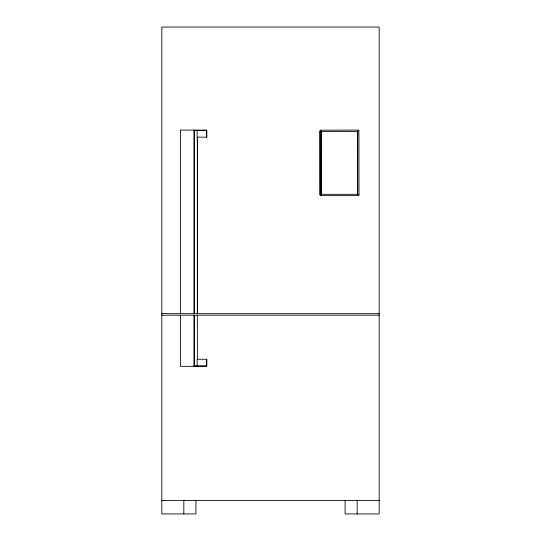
<?xml version="1.0" encoding="UTF-8"?>
<svg xmlns="http://www.w3.org/2000/svg" width="541" height="541" viewBox="0 0 541 541"><rect width="100%" height="100%" fill="white"/><g stroke="black" fill="none" stroke-linecap="round" stroke-linejoin="round"><path stroke-width="0.81" d="M197.397 313.645L197.397 137.171M357.98 195.646L358.791 194.814M320.921 130.09L320.103 130.922L320.103 194.814L320.921 195.646M194.063 130.618L206.392 130.618L206.392 137.171M321.226 131.402L357.702 131.402L357.702 194.334L321.226 194.334M161.82 313.645L379.18 313.645M161.82 315.207L379.18 315.207M194.063 365.811L206.392 365.811L206.392 359.251M161.82 500.581L379.18 500.581M357.98 130.09L358.791 130.922M357.587 131.402L357.587 194.334M357.175 500.581L357.175 513.95M345.097 500.581L345.097 513.95L379.18 513.95L379.18 27.05L161.82 27.05L161.82 513.95L195.903 513.95L195.903 500.581M321.401 131.402L321.401 194.334M321.286 131.402L321.286 194.334M197.337 137.171L197.33 313.645M197.33 315.207L197.397 359.251M197.147 130.618L197.147 137.171L206.831 137.171L206.831 130.09L180.437 130.09L180.437 313.645M197.147 365.811L197.147 359.251L206.831 359.251L206.831 366.331L180.437 366.331L180.457 315.207M194.239 130.618L194.239 313.645M194.239 315.207L194.239 365.811M194.111 130.09L194.111 313.645M194.111 315.207L194.111 366.331M183.825 500.581L183.825 513.95M359.001 194.814L358.183 195.646L320.739 195.646L320.008 195.112L319.914 130.922L320.448 130.192L358.183 130.09L358.906 130.624L359.001 194.814"/></g></svg>
